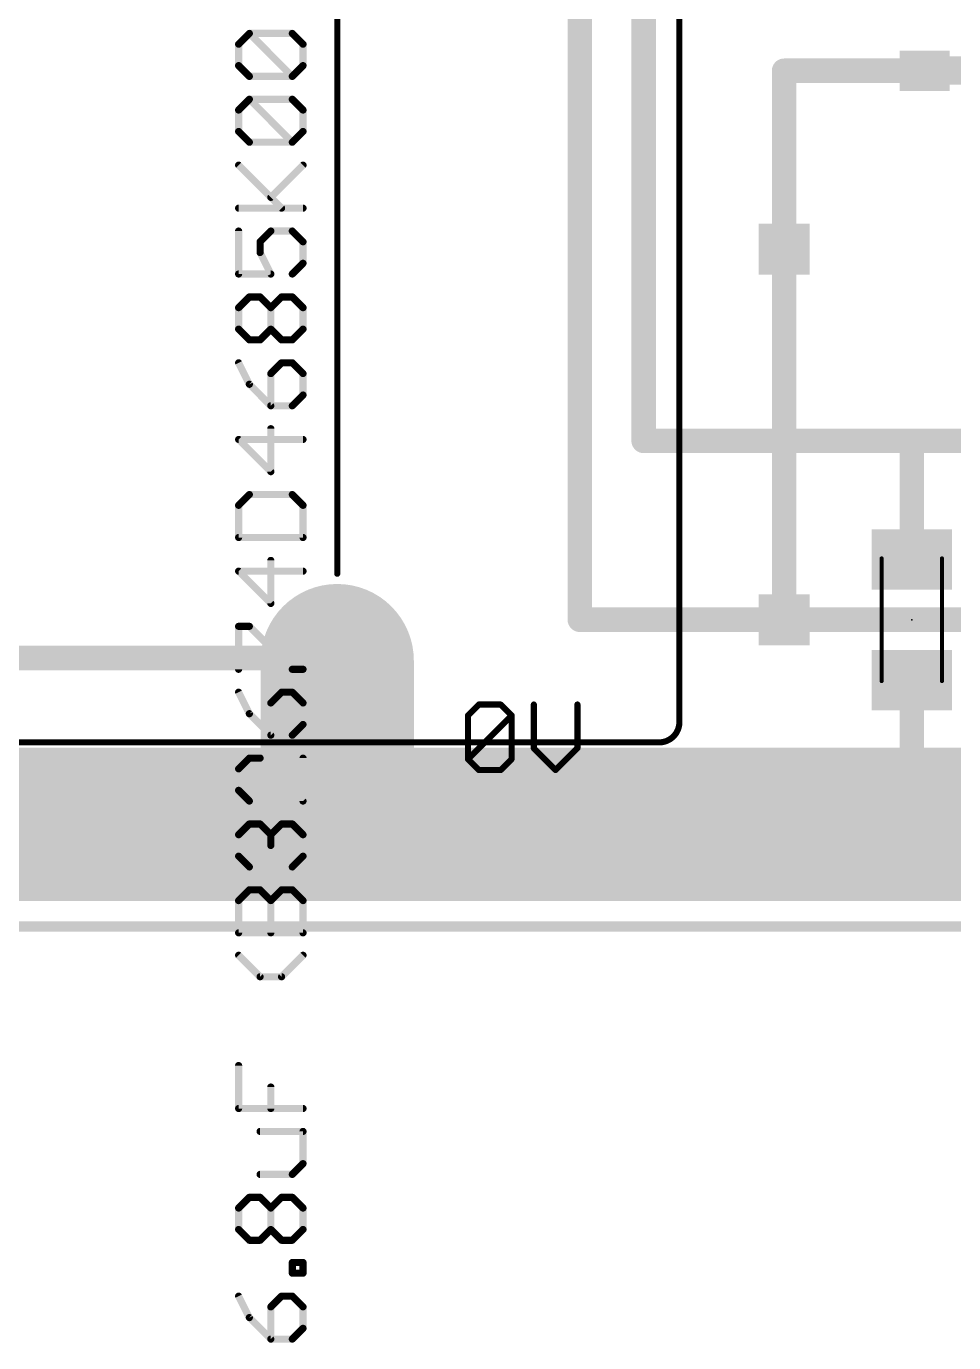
# Model space of a CAD drawing. Extents: x 0 to 165, y -10 to 137.
# Drawn here: x 64.66 to 87.72, y -10.34 to 22.37 of the extents above; entities that cross this region are included whole.
import ezdxf

# ---------------------------------------------------------------- set-up
doc = ezdxf.new("R2010")
doc.units = 0
for name, color, linetype in [('1', 14, 'CONTINUOUS'), ('16', 174, 'CONTINUOUS'), ('17', 94, 'CONTINUOUS'), ('18', 94, 'CONTINUOUS'), ('20', 178, 'CONTINUOUS'), ('21', 251, 'CONTINUOUS'), ('23', 178, 'CONTINUOUS'), ('27', 251, 'CONTINUOUS'), ('51', 251, 'CONTINUOUS')]:
    doc.layers.add(name, color=color, linetype=linetype)

# ---------------------------------------------------------------- blocks, each defined once
blk = doc.blocks.new('OCTAGONP')
at = {"const_width": 0.5}
blk.add_lwpolyline([(-0.25, -0.1036), (-0.25, 0.1036), (-0.1036, 0.25), (0.1036, 0.25), (0.25, 0.1036), (0.25, -0.1036), (0.1036, -0.25), (-0.1036, -0.25), (-0.25, -0.1036), (-0.25, 0.1036)], dxfattribs=at)
blk = doc.blocks.new('RECT')
blk.add_solid([(-0.5, -0.5), (0.5, -0.5), (-0.5, 0.5), (0.5, 0.5)])
blk = doc.blocks.new('SQUAREV')
blk.add_solid([(-0.5, -0.5), (0.5, -0.5), (-0.5, 0.5), (0.5, 0.5)])

msp = doc.modelspace()

# ---------------------------------------------------------------- linework, layer by layer
at = {"layer": '1'}
for points, const_width in [([(80.01, 12.065), (80.01, 52.705)], 0.6096), ([(78.4225, 7.62), (78.4225, 48.26)], 0.6096), ([(83.5025, 21.2625), (86.9975, 21.2625)], 0.6096), ([(83.5025, 16.8275), (83.5025, 21.2625)], 0.6096), ([(80.01, 12.065), (86.6775, 12.065)], 0.6096), ([(86.6775, 12.065), (92.075, 12.065)], 0.6096), ([(86.6775, 12.065), (86.6775, 9.12)], 0.6096), ([(78.4225, 7.62), (83.5025, 7.62)], 0.6096), ([(83.5025, 7.62), (96.2025, 7.62)], 0.6096), ([(72.39, 6.6675), (62.865, 6.6675)], 0.6096), ([(72.39, 6.604), (72.39, 6.6675)], 0.6096), ([(86.6775, 2.54), (86.6775, 6.12)], 0.6096), ([(75.6412, 5.242), (75.9124, 5.5132)], 0.1524), ([(75.9124, 5.5132), (76.4547, 5.5132)], 0.1524), ([(76.4547, 5.5132), (76.7259, 5.242)], 0.1524), ([(77.2784, 5.5132), (77.2784, 4.4285)], 0.1524), ([(78.363, 4.4285), (78.363, 5.5132)], 0.1524), ([(75.6412, 4.1574), (75.6412, 5.242)], 0.1524), ([(75.6412, 4.1574), (76.7259, 5.242)], 0.1524), ([(76.7259, 5.242), (76.7259, 4.1574)], 0.1524), ([(77.2784, 4.4285), (77.8207, 3.8862)], 0.1524), ([(77.8207, 3.8862), (78.363, 4.4285)], 0.1524), ([(75.9124, 3.8862), (75.6412, 4.1574)], 0.1524), ([(76.4547, 3.8862), (75.9124, 3.8862)], 0.1524), ([(76.7259, 4.1574), (76.4547, 3.8862)], 0.1524), ([(29.845, 2.54), (86.6775, 2.54)], 1.27), ([(86.6775, 2.54), (92.075, 2.54)], 1.27)]:
    msp.add_lwpolyline(points, dxfattribs=dict(at, const_width=const_width))
for points, const_width in [([(83.5025, 21.4149, 1), (83.5025, 21.1101)], 0.3048), ([(83.6549, 21.2625, 1), (83.3501, 21.2625)], 0.3048), ([(86.9975, 21.1101, 1), (86.9975, 21.4149)], 0.3048), ([(83.3501, 16.8275, 1), (83.6549, 16.8275)], 0.3048), ([(80.01, 12.2174, 1), (80.01, 11.9126)], 0.3048), ([(79.8576, 12.065, 1), (80.1624, 12.065)], 0.3048), ([(86.6775, 12.2174, 1), (86.6775, 11.9126)], 0.3048), ([(86.8299, 12.065, 1), (86.5251, 12.065)], 0.3048), ([(86.6775, 11.9126, 1), (86.6775, 12.2174)], 0.3048), ([(86.5251, 9.12, 1), (86.8299, 9.12)], 0.3048), ([(78.4225, 7.7724, 1), (78.4225, 7.4676)], 0.3048), ([(83.5025, 7.7724, 1), (83.5025, 7.4676)], 0.3048), ([(83.5025, 7.4676, 1), (83.5025, 7.7724)], 0.3048), ([(78.2701, 7.62, 1), (78.5749, 7.62)], 0.3048), ([(72.5424, 6.6675, 1), (72.2376, 6.6675)], 0.3048), ([(72.39, 6.5151, 1), (72.39, 6.8199)], 0.3048), ([(72.2376, 6.604, 1), (72.5424, 6.604)], 0.3048), ([(86.8299, 6.12, 1), (86.5251, 6.12)], 0.3048), ([(75.9124, 5.5513, 1), (75.9124, 5.4751)], 0.0762), ([(75.9393, 5.4862, 1), (75.8854, 5.5401)], 0.0762), ([(76.4816, 5.5401, 1), (76.4278, 5.4862)], 0.0762), ([(76.4547, 5.4751, 1), (76.4547, 5.5513)], 0.0762), ([(77.3165, 5.5132, 1), (77.2403, 5.5132)], 0.0762), ([(78.4011, 5.5132, 1), (78.3249, 5.5132)], 0.0762), ([(75.6793, 5.242, 1), (75.6031, 5.242)], 0.0762), ([(75.6143, 5.269, 1), (75.6681, 5.2151)], 0.0762), ([(76.764, 5.242, 1), (76.6878, 5.242)], 0.0762), ([(76.7528, 5.2151, 1), (76.6989, 5.269)], 0.0762), ([(76.6989, 5.2151, 1), (76.7528, 5.269)], 0.0762), ([(77.3053, 4.4555, 1), (77.2514, 4.4016)], 0.0762), ([(77.2403, 4.4285, 1), (77.3165, 4.4285)], 0.0762), ([(78.3249, 4.4285, 1), (78.4011, 4.4285)], 0.0762), ([(78.39, 4.4016, 1), (78.3361, 4.4555)], 0.0762), ([(75.6681, 4.1843, 1), (75.6143, 4.1304)], 0.0762), ([(75.6143, 4.1843, 1), (75.6681, 4.1304)], 0.0762), ([(75.6031, 4.1574, 1), (75.6793, 4.1574)], 0.0762), ([(75.9124, 3.9243, 1), (75.9124, 3.8481)], 0.0762), ([(75.8854, 3.8593, 1), (75.9393, 3.9131)], 0.0762), ([(76.4278, 3.9131, 1), (76.4816, 3.8593)], 0.0762), ([(76.4547, 3.8481, 1), (76.4547, 3.9243)], 0.0762), ([(76.6878, 4.1574, 1), (76.764, 4.1574)], 0.0762), ([(76.7528, 4.1304, 1), (76.6989, 4.1843)], 0.0762), ([(77.7937, 3.9131, 1), (77.8476, 3.8593)], 0.0762), ([(77.7937, 3.8593, 1), (77.8476, 3.9131)], 0.0762), ([(86.6775, 2.8575, 1), (86.6775, 2.2225)], 0.635), ([(86.6775, 2.2225, 1), (86.6775, 2.8575)], 0.635), ([(86.5251, 2.54, 1), (86.8299, 2.54)], 0.3048)]:
    msp.add_lwpolyline(points, format="xyb", dxfattribs=dict(at, const_width=const_width))
at = {"layer": '16'}
for points, const_width in [([(83.5025, 7.62), (83.5025, 16.8275)], 0.6096), ([(72.39, 2.54), (72.39, 6.604)], 3.81), ([(29.845, 2.54), (72.39, 2.54)], 3.81), ([(72.39, 2.54), (93.98, 2.54)], 3.81)]:
    msp.add_lwpolyline(points, dxfattribs=dict(at, const_width=const_width))
for points, const_width in [([(83.6549, 16.8275, 1), (83.3501, 16.8275)], 0.3048), ([(73.3425, 6.604, 1), (71.4375, 6.604)], 1.905), ([(83.3501, 7.62, 1), (83.6549, 7.62)], 0.3048), ([(72.39, 3.4925, 1), (72.39, 1.5875)], 1.905), ([(72.39, 1.5875, 1), (72.39, 3.4925)], 1.905), ([(71.4375, 2.54, 1), (73.3425, 2.54)], 1.905)]:
    msp.add_lwpolyline(points, format="xyb", dxfattribs=dict(at, const_width=const_width))
at = {"layer": '20', "const_width": 0.254}
msp.add_lwpolyline([(0, 0), (149.205, 0)], dxfattribs=at)
at = {"layer": '21', "const_width": 0.1524}
for points in [[(80.899, 35.56), (80.899, 5.08)], [(72.39, 27.051), (72.39, 8.763)], [(80.391, 4.572), (64.389, 4.572)]]:
    msp.add_lwpolyline(points, dxfattribs=at)
at = {"layer": '21'}
for points, const_width in [([(72.3519, 8.763, 1), (72.4281, 8.763)], 0.0762), ([(80.391, 4.572, 0.4142), (80.899, 5.08)], 0.1524), ([(80.9371, 5.08, 1), (80.8609, 5.08)], 0.0762), ([(80.8609, 5.08, 1), (80.9371, 5.08)], 0.0762), ([(80.391, 4.6101, 1), (80.391, 4.5339)], 0.0762), ([(80.391, 4.5339, 1), (80.391, 4.6101)], 0.0762)]:
    msp.add_lwpolyline(points, format="xyb", dxfattribs=dict(at, const_width=const_width))
at = {"layer": '23'}
for p in [(72.39, 20.32), (86.6775, 7.62)]:
    msp.add_point(p, dxfattribs=at)
at = {"layer": '27', "const_width": 0.1778}
for points in [[(69.9375, 21.9239), (70.2045, 22.1908)], [(70.2045, 22.1908), (71.2722, 22.1908)], [(71.2722, 21.1231), (70.2045, 22.1908)], [(71.2722, 22.1908), (71.5391, 21.9239)], [(69.9375, 21.39), (69.9375, 21.9239)], [(71.5391, 21.9239), (71.5391, 21.39)], [(70.2045, 21.1231), (69.9375, 21.39)], [(71.5391, 21.39), (71.2722, 21.1231)], [(71.2722, 21.1231), (70.2045, 21.1231)], [(69.9375, 20.2867), (70.2045, 20.5536)], [(70.2045, 20.5536), (71.2722, 20.5536)], [(71.2722, 19.4859), (70.2045, 20.5536)], [(71.2722, 20.5536), (71.5391, 20.2867)], [(69.9375, 19.7529), (69.9375, 20.2867)], [(71.5391, 20.2867), (71.5391, 19.7529)], [(70.2045, 19.4859), (69.9375, 19.7529)], [(71.5391, 19.7529), (71.2722, 19.4859)], [(71.2722, 19.4859), (70.2045, 19.4859)], [(71.0052, 17.8488), (69.9375, 18.9165)], [(70.7383, 18.1157), (71.5391, 18.9165)], [(69.9375, 17.8488), (71.5391, 17.8488)], [(69.9375, 17.2793), (69.9375, 16.2116)], [(70.4714, 17.0124), (70.7383, 17.2793)], [(70.7383, 17.2793), (71.2722, 17.2793)], [(71.2722, 17.2793), (71.5391, 17.0124)], [(70.4714, 16.7455), (70.4714, 17.0124)], [(71.5391, 17.0124), (71.5391, 16.4785)], [(70.7383, 16.2116), (70.4714, 16.7455)], [(71.5391, 16.4785), (71.2722, 16.2116)], [(69.9375, 16.2116), (70.7383, 16.2116)], [(69.9375, 15.3752), (70.2045, 15.6422)], [(70.2045, 15.6422), (70.4714, 15.6422)], [(70.4714, 15.6422), (70.7383, 15.3752)], [(70.7383, 15.3752), (71.0052, 15.6422)], [(71.0052, 15.6422), (71.2722, 15.6422)], [(71.2722, 15.6422), (71.5391, 15.3752)], [(69.9375, 14.8414), (69.9375, 15.3752)], [(70.7383, 14.8414), (70.7383, 15.3752)], [(71.5391, 15.3752), (71.5391, 14.8414)], [(70.2045, 14.5745), (69.9375, 14.8414)], [(70.7383, 14.8414), (70.4714, 14.5745)], [(71.0052, 14.5745), (70.7383, 14.8414)], [(71.5391, 14.8414), (71.2722, 14.5745)], [(70.4714, 14.5745), (70.2045, 14.5745)], [(71.2722, 14.5745), (71.0052, 14.5745)], [(69.9375, 14.005), (70.2045, 13.4712)], [(71.0052, 14.005), (70.7383, 13.7381)], [(71.2722, 14.005), (71.0052, 14.005)], [(71.5391, 13.7381), (71.2722, 14.005)], [(70.7383, 13.7381), (70.7383, 12.9373)], [(71.5391, 13.2042), (71.5391, 13.7381)], [(70.2045, 13.4712), (70.7383, 12.9373)], [(71.2722, 12.9373), (71.5391, 13.2042)], [(70.7383, 12.9373), (71.2722, 12.9373)], [(70.7383, 11.3001), (70.7383, 12.3679)], [(71.5391, 12.1009), (69.9375, 12.1009)], [(69.9375, 12.1009), (70.7383, 11.3001)], [(70.2045, 10.7307), (69.9375, 10.4638)], [(71.2722, 10.7307), (70.2045, 10.7307)], [(71.5391, 10.4638), (71.2722, 10.7307)], [(69.9375, 10.4638), (69.9375, 9.663)], [(71.5391, 9.663), (71.5391, 10.4638)], [(69.9375, 9.663), (71.5391, 9.663)], [(70.7383, 8.0258), (70.7383, 9.0935)], [(71.5391, 8.8266), (69.9375, 8.8266)], [(69.9375, 8.8266), (70.7383, 8.0258)], [(69.9375, 6.3887), (69.9375, 7.4564)], [(69.9375, 7.4564), (70.2045, 7.4564)], [(70.2045, 7.4564), (71.2722, 6.3887)], [(71.2722, 6.3887), (71.5391, 6.3887)], [(69.9375, 5.8192), (70.2045, 5.2854)], [(71.0052, 5.8192), (70.7383, 5.5523)], [(71.2722, 5.8192), (71.0052, 5.8192)], [(71.5391, 5.5523), (71.2722, 5.8192)], [(70.7383, 5.5523), (70.7383, 4.7515)], [(71.5391, 5.0185), (71.5391, 5.5523)], [(70.2045, 5.2854), (70.7383, 4.7515)], [(71.2722, 4.7515), (71.5391, 5.0185)], [(70.7383, 4.7515), (71.2722, 4.7515)], [(70.2045, 4.1821), (69.9375, 3.9152)], [(70.4714, 4.1821), (70.2045, 4.1821)], [(71.5391, 3.1144), (70.4714, 4.1821)], [(71.5391, 4.1821), (71.5391, 3.1144)], [(69.9375, 3.9152), (69.9375, 3.3813)], [(69.9375, 3.3813), (70.2045, 3.1144)], [(69.9375, 2.278), (70.2045, 2.5449)], [(70.2045, 2.5449), (70.4714, 2.5449)], [(70.4714, 2.5449), (70.7383, 2.278)], [(70.7383, 2.278), (71.0052, 2.5449)], [(71.0052, 2.5449), (71.2722, 2.5449)], [(71.2722, 2.5449), (71.5391, 2.278)], [(69.9375, 1.7441), (69.9375, 2.278)], [(70.7383, 2.278), (70.7383, 2.0111)], [(71.5391, 2.278), (71.5391, 1.7441)], [(70.2045, 1.4772), (69.9375, 1.7441)], [(71.5391, 1.7441), (71.2722, 1.4772)], [(69.9375, 0.6408), (70.2045, 0.9078)], [(70.2045, 0.9078), (70.4714, 0.9078)], [(70.4714, 0.9078), (70.7383, 0.6408)], [(70.7383, 0.6408), (71.0052, 0.9078)], [(71.0052, 0.9078), (71.2722, 0.9078)], [(71.2722, 0.9078), (71.5391, 0.6408)], [(69.9375, -0.1599), (69.9375, 0.6408)], [(70.7383, -0.1599), (70.7383, 0.6408)], [(71.5391, 0.6408), (71.5391, -0.1599)], [(71.5391, -0.1599), (69.9375, -0.1599)], [(70.4714, -1.2514), (69.9375, -0.7175)], [(71.5391, -0.7175), (71.0052, -1.2514)], [(71.0052, -1.2514), (70.4714, -1.2514)], [(69.9375, -4.5257), (69.9375, -3.458)], [(70.7383, -4.5257), (70.7383, -3.9918)], [(71.5391, -4.5257), (69.9375, -4.5257)], [(71.5391, -5.0951), (70.4714, -5.0951)], [(71.5391, -5.8959), (71.5391, -5.0951)], [(71.2722, -6.1629), (71.5391, -5.8959)], [(70.4714, -6.1629), (71.2722, -6.1629)], [(69.9375, -6.9992), (70.2045, -6.7323)], [(70.2045, -6.7323), (70.4714, -6.7323)], [(70.4714, -6.7323), (70.7383, -6.9992)], [(70.7383, -6.9992), (71.0052, -6.7323)], [(71.0052, -6.7323), (71.2722, -6.7323)], [(71.2722, -6.7323), (71.5391, -6.9992)], [(69.9375, -7.5331), (69.9375, -6.9992)], [(70.7383, -7.5331), (70.7383, -6.9992)], [(71.5391, -6.9992), (71.5391, -7.5331)], [(70.2045, -7.8), (69.9375, -7.5331)], [(70.7383, -7.5331), (70.4714, -7.8)], [(71.0052, -7.8), (70.7383, -7.5331)], [(71.5391, -7.5331), (71.2722, -7.8)], [(70.4714, -7.8), (70.2045, -7.8)], [(71.2722, -7.8), (71.0052, -7.8)], [(71.2722, -8.6186), (71.2722, -8.3517)], [(71.2722, -8.3517), (71.5391, -8.3517)], [(71.5391, -8.3517), (71.5391, -8.6186)], [(71.5391, -8.6186), (71.2722, -8.6186)], [(69.9375, -9.188), (70.2045, -9.7219)], [(71.0052, -9.188), (70.7383, -9.455)], [(71.2722, -9.188), (71.0052, -9.188)], [(71.5391, -9.455), (71.2722, -9.188)], [(70.7383, -9.455), (70.7383, -10.2557)], [(71.5391, -9.9888), (71.5391, -9.455)], [(70.2045, -9.7219), (70.7383, -10.2557)], [(71.2722, -10.2557), (71.5391, -9.9888)], [(70.7383, -10.2557), (71.2722, -10.2557)]]:
    msp.add_lwpolyline(points, dxfattribs=at)
at = {"layer": '27', "const_width": 0.0889}
for points in [[(70.2045, 22.2352, 1), (70.2045, 22.1463)], [(70.2359, 22.2222, 1), (70.173, 22.1594)], [(70.2359, 22.1594, 1), (70.173, 22.2222)], [(71.3036, 22.2222, 1), (71.2407, 22.1594)], [(71.2722, 22.1463, 1), (71.2722, 22.2352)], [(69.9061, 21.9553, 1), (69.969, 21.8924)], [(69.982, 21.9239, 1), (69.8931, 21.9239)], [(71.5836, 21.9239, 1), (71.4947, 21.9239)], [(71.5077, 21.8924, 1), (71.5705, 21.9553)], [(69.969, 21.4214, 1), (69.9061, 21.3586)], [(69.8931, 21.39, 1), (69.982, 21.39)], [(71.4947, 21.39, 1), (71.5836, 21.39)], [(71.5705, 21.3586, 1), (71.5077, 21.4214)], [(70.2045, 21.1675, 1), (70.2045, 21.0786)], [(70.173, 21.0917, 1), (70.2359, 21.1545)], [(71.2407, 21.1545, 1), (71.3036, 21.0917)], [(71.2407, 21.0917, 1), (71.3036, 21.1545)], [(71.2722, 21.0786, 1), (71.2722, 21.1675)], [(70.2359, 20.5851, 1), (70.173, 20.5222)], [(70.2045, 20.5981, 1), (70.2045, 20.5092)], [(70.2359, 20.5222, 1), (70.173, 20.5851)], [(71.3036, 20.5851, 1), (71.2407, 20.5222)], [(71.2722, 20.5092, 1), (71.2722, 20.5981)], [(69.982, 20.2867, 1), (69.8931, 20.2867)], [(69.9061, 20.3181, 1), (69.969, 20.2553)], [(71.5836, 20.2867, 1), (71.4947, 20.2867)], [(71.5077, 20.2553, 1), (71.5705, 20.3181)], [(69.969, 19.7843, 1), (69.9061, 19.7214)], [(69.8931, 19.7529, 1), (69.982, 19.7529)], [(71.4947, 19.7529, 1), (71.5836, 19.7529)], [(71.5705, 19.7214, 1), (71.5077, 19.7843)], [(70.2045, 19.5304, 1), (70.2045, 19.4415)], [(70.173, 19.4545, 1), (70.2359, 19.5174)], [(71.2407, 19.5174, 1), (71.3036, 19.4545)], [(71.2407, 19.4545, 1), (71.3036, 19.5174)], [(71.2722, 19.4415, 1), (71.2722, 19.5304)], [(69.969, 18.9479, 1), (69.9061, 18.8851)], [(71.5705, 18.8851, 1), (71.5077, 18.9479)], [(70.7069, 18.1471, 1), (70.7697, 18.0843)], [(69.9375, 17.8932, 1), (69.9375, 17.8043)], [(70.9738, 17.8173, 1), (71.0367, 17.8802)], [(71.5391, 17.8043, 1), (71.5391, 17.8932)], [(69.982, 17.2793, 1), (69.8931, 17.2793)], [(70.7383, 17.3238, 1), (70.7383, 17.2349)], [(70.7697, 17.2479, 1), (70.7069, 17.3108)], [(71.3036, 17.3108, 1), (71.2407, 17.2479)], [(71.2722, 17.2349, 1), (71.2722, 17.3238)], [(70.5158, 17.0124, 1), (70.4269, 17.0124)], [(70.44, 17.0438, 1), (70.5028, 16.981)], [(71.5836, 17.0124, 1), (71.4947, 17.0124)], [(71.5077, 16.981, 1), (71.5705, 17.0438)], [(70.5111, 16.7654, 1), (70.4316, 16.7256)], [(70.4269, 16.7455, 1), (70.5158, 16.7455)], [(71.4947, 16.4785, 1), (71.5836, 16.4785)], [(71.5705, 16.4471, 1), (71.5077, 16.51)], [(69.9375, 16.2561, 1), (69.9375, 16.1672)], [(69.8931, 16.2116, 1), (69.982, 16.2116)], [(70.6986, 16.1917, 1), (70.7781, 16.2315)], [(70.7383, 16.1672, 1), (70.7383, 16.2561)], [(71.2407, 16.243, 1), (71.3036, 16.1802)], [(70.2045, 15.6866, 1), (70.2045, 15.5977)], [(70.2359, 15.6107, 1), (70.173, 15.6736)], [(70.5028, 15.6736, 1), (70.44, 15.6107)], [(70.4714, 15.5977, 1), (70.4714, 15.6866)], [(71.0052, 15.6866, 1), (71.0052, 15.5977)], [(71.0367, 15.6107, 1), (70.9738, 15.6736)], [(71.3036, 15.6736, 1), (71.2407, 15.6107)], [(71.2722, 15.5977, 1), (71.2722, 15.6866)], [(69.9061, 15.4067, 1), (69.969, 15.3438)], [(69.982, 15.3752, 1), (69.8931, 15.3752)], [(70.7069, 15.4067, 1), (70.7697, 15.3438)], [(70.7828, 15.3752, 1), (70.6939, 15.3752)], [(70.7069, 15.3438, 1), (70.7697, 15.4067)], [(71.5836, 15.3752, 1), (71.4947, 15.3752)], [(71.5077, 15.3438, 1), (71.5705, 15.4067)], [(69.969, 14.8728, 1), (69.9061, 14.81)], [(69.8931, 14.8414, 1), (69.982, 14.8414)], [(70.7697, 14.8728, 1), (70.7069, 14.81)], [(70.6939, 14.8414, 1), (70.7828, 14.8414)], [(70.7697, 14.81, 1), (70.7069, 14.8728)], [(71.4947, 14.8414, 1), (71.5836, 14.8414)], [(71.5705, 14.81, 1), (71.5077, 14.8728)], [(70.2045, 14.6189, 1), (70.2045, 14.53)], [(70.173, 14.543, 1), (70.2359, 14.6059)], [(70.44, 14.6059, 1), (70.5028, 14.543)], [(70.4714, 14.53, 1), (70.4714, 14.6189)], [(71.0052, 14.6189, 1), (71.0052, 14.53)], [(70.9738, 14.543, 1), (71.0367, 14.6059)], [(71.2407, 14.6059, 1), (71.3036, 14.543)], [(71.2722, 14.53, 1), (71.2722, 14.6189)], [(69.9773, 14.0249, 1), (69.8978, 13.9851)], [(71.0052, 14.0495, 1), (71.0052, 13.9606)], [(71.0367, 13.9736, 1), (70.9738, 14.0364)], [(71.3036, 14.0364, 1), (71.2407, 13.9736)], [(71.2722, 13.9606, 1), (71.2722, 14.0495)], [(70.7069, 13.7695, 1), (70.7697, 13.7067)], [(70.7828, 13.7381, 1), (70.6939, 13.7381)], [(71.5836, 13.7381, 1), (71.4947, 13.7381)], [(71.5077, 13.7067, 1), (71.5705, 13.7695)], [(70.2359, 13.5026, 1), (70.173, 13.4397)], [(70.1647, 13.4513, 1), (70.2442, 13.491)], [(71.4947, 13.2042, 1), (71.5836, 13.2042)], [(71.5705, 13.1728, 1), (71.5077, 13.2357)], [(70.7383, 12.9818, 1), (70.7383, 12.8929)], [(70.6939, 12.9373, 1), (70.7828, 12.9373)], [(70.7069, 12.9059, 1), (70.7697, 12.9687)], [(71.2407, 12.9687, 1), (71.3036, 12.9059)], [(71.2722, 12.8929, 1), (71.2722, 12.9818)], [(70.7828, 12.3679, 1), (70.6939, 12.3679)], [(69.9375, 12.1454, 1), (69.9375, 12.0565)], [(69.969, 12.1324, 1), (69.9061, 12.0695)], [(71.5391, 12.0565, 1), (71.5391, 12.1454)], [(70.6939, 11.3001, 1), (70.7828, 11.3001)], [(70.7069, 11.2687, 1), (70.7697, 11.3316)], [(70.2045, 10.7752, 1), (70.2045, 10.6863)], [(70.2359, 10.6993, 1), (70.173, 10.7621)], [(71.3036, 10.7621, 1), (71.2407, 10.6993)], [(71.2722, 10.6863, 1), (71.2722, 10.7752)], [(69.9061, 10.4952, 1), (69.969, 10.4323)], [(69.982, 10.4638, 1), (69.8931, 10.4638)], [(71.5836, 10.4638, 1), (71.4947, 10.4638)], [(71.5077, 10.4323, 1), (71.5705, 10.4952)], [(69.9375, 9.7074, 1), (69.9375, 9.6185)], [(69.8931, 9.663, 1), (69.982, 9.663)], [(71.4947, 9.663, 1), (71.5836, 9.663)], [(71.5391, 9.6185, 1), (71.5391, 9.7074)], [(70.7828, 9.0935, 1), (70.6939, 9.0935)], [(69.9375, 8.8711, 1), (69.9375, 8.7822)], [(69.969, 8.858, 1), (69.9061, 8.7952)], [(71.5391, 8.7822, 1), (71.5391, 8.8711)], [(70.6939, 8.0258, 1), (70.7828, 8.0258)], [(70.7069, 7.9944, 1), (70.7697, 8.0573)], [(69.9375, 7.5008, 1), (69.9375, 7.4119)], [(69.982, 7.4564, 1), (69.8931, 7.4564)], [(70.2359, 7.4878, 1), (70.173, 7.425)], [(70.2045, 7.4119, 1), (70.2045, 7.5008)], [(69.8931, 6.3887, 1), (69.982, 6.3887)], [(71.2722, 6.4331, 1), (71.2722, 6.3442)], [(71.2407, 6.3572, 1), (71.3036, 6.4201)], [(71.5391, 6.3442, 1), (71.5391, 6.4331)], [(69.9773, 5.8391, 1), (69.8978, 5.7994)], [(71.0052, 5.8637, 1), (71.0052, 5.7748)], [(71.0367, 5.7878, 1), (70.9738, 5.8507)], [(71.3036, 5.8507, 1), (71.2407, 5.7878)], [(71.2722, 5.7748, 1), (71.2722, 5.8637)], [(70.7069, 5.5837, 1), (70.7697, 5.5209)], [(70.7828, 5.5523, 1), (70.6939, 5.5523)], [(71.5836, 5.5523, 1), (71.4947, 5.5523)], [(71.5077, 5.5209, 1), (71.5705, 5.5837)], [(70.2359, 5.3168, 1), (70.173, 5.2539)], [(70.1647, 5.2655, 1), (70.2442, 5.3053)], [(71.4947, 5.0185, 1), (71.5836, 5.0185)], [(71.5705, 4.987, 1), (71.5077, 5.0499)], [(70.7383, 4.796, 1), (70.7383, 4.7071)], [(70.6939, 4.7515, 1), (70.7828, 4.7515)], [(70.7069, 4.7201, 1), (70.7697, 4.783)], [(71.2407, 4.783, 1), (71.3036, 4.7201)], [(71.2722, 4.7071, 1), (71.2722, 4.796)], [(70.2045, 4.2265, 1), (70.2045, 4.1376)], [(70.2359, 4.1506, 1), (70.173, 4.2135)], [(70.5028, 4.2135, 1), (70.44, 4.1506)], [(70.4714, 4.1376, 1), (70.4714, 4.2265)], [(71.5836, 4.1821, 1), (71.4947, 4.1821)], [(69.9061, 3.9466, 1), (69.969, 3.8837)], [(69.982, 3.9152, 1), (69.8931, 3.9152)], [(69.969, 3.4127, 1), (69.9061, 3.3499)], [(69.8931, 3.3813, 1), (69.982, 3.3813)], [(70.173, 3.0829, 1), (70.2359, 3.1458)], [(71.4947, 3.1144, 1), (71.5836, 3.1144)], [(71.5077, 3.0829, 1), (71.5705, 3.1458)], [(70.2045, 2.5894, 1), (70.2045, 2.5005)], [(70.2359, 2.5135, 1), (70.173, 2.5764)], [(70.5028, 2.5764, 1), (70.44, 2.5135)], [(70.4714, 2.5005, 1), (70.4714, 2.5894)], [(71.0052, 2.5894, 1), (71.0052, 2.5005)], [(71.0367, 2.5135, 1), (70.9738, 2.5764)], [(71.3036, 2.5764, 1), (71.2407, 2.5135)], [(71.2722, 2.5005, 1), (71.2722, 2.5894)], [(69.982, 2.278, 1), (69.8931, 2.278)], [(69.9061, 2.3094, 1), (69.969, 2.2466)], [(70.7069, 2.3094, 1), (70.7697, 2.2466)], [(70.7828, 2.278, 1), (70.6939, 2.278)], [(70.7069, 2.2466, 1), (70.7697, 2.3094)], [(71.5836, 2.278, 1), (71.4947, 2.278)], [(71.5077, 2.2466, 1), (71.5705, 2.3094)], [(70.6939, 2.0111, 1), (70.7828, 2.0111)], [(69.969, 1.7756, 1), (69.9061, 1.7127)], [(69.8931, 1.7441, 1), (69.982, 1.7441)], [(71.4947, 1.7441, 1), (71.5836, 1.7441)], [(71.5705, 1.7127, 1), (71.5077, 1.7756)], [(70.173, 1.4458, 1), (70.2359, 1.5086)], [(71.2407, 1.5086, 1), (71.3036, 1.4458)], [(70.2045, 0.9522, 1), (70.2045, 0.8633)], [(70.2359, 0.8763, 1), (70.173, 0.9392)], [(70.5028, 0.9392, 1), (70.44, 0.8763)], [(70.4714, 0.8633, 1), (70.4714, 0.9522)], [(71.0052, 0.9522, 1), (71.0052, 0.8633)], [(71.0367, 0.8763, 1), (70.9738, 0.9392)], [(71.3036, 0.9392, 1), (71.2407, 0.8763)], [(71.2722, 0.8633, 1), (71.2722, 0.9522)], [(69.9061, 0.6723, 1), (69.969, 0.6094)], [(69.982, 0.6408, 1), (69.8931, 0.6408)], [(70.7069, 0.6723, 1), (70.7697, 0.6094)], [(70.7828, 0.6408, 1), (70.6939, 0.6408)], [(70.7069, 0.6094, 1), (70.7697, 0.6723)], [(71.5836, 0.6408, 1), (71.4947, 0.6408)], [(71.5077, 0.6094, 1), (71.5705, 0.6723)], [(69.9375, -0.1155, 1), (69.9375, -0.2044)], [(69.8931, -0.1599, 1), (69.982, -0.1599)], [(70.6939, -0.1599, 1), (70.7828, -0.1599)], [(71.4947, -0.1599, 1), (71.5836, -0.1599)], [(71.5391, -0.2044, 1), (71.5391, -0.1155)], [(69.969, -0.6861, 1), (69.9061, -0.749)], [(71.5705, -0.749, 1), (71.5077, -0.6861)], [(70.4714, -1.2069, 1), (70.4714, -1.2958)], [(70.44, -1.2828, 1), (70.5028, -1.22)], [(70.9738, -1.22, 1), (71.0367, -1.2828)], [(71.0052, -1.2958, 1), (71.0052, -1.2069)], [(69.982, -3.458, 1), (69.8931, -3.458)], [(70.7828, -3.9918, 1), (70.6939, -3.9918)], [(69.9375, -4.4812, 1), (69.9375, -4.5701)], [(69.8931, -4.5257, 1), (69.982, -4.5257)], [(70.6939, -4.5257, 1), (70.7828, -4.5257)], [(71.5391, -4.5701, 1), (71.5391, -4.4812)], [(70.4714, -5.0507, 1), (70.4714, -5.1396)], [(71.5836, -5.0951, 1), (71.4947, -5.0951)], [(71.5391, -5.1396, 1), (71.5391, -5.0507)], [(71.4947, -5.8959, 1), (71.5836, -5.8959)], [(71.5705, -5.9274, 1), (71.5077, -5.8645)], [(70.4714, -6.1184, 1), (70.4714, -6.2073)], [(71.2407, -6.1314, 1), (71.3036, -6.1943)], [(71.2722, -6.2073, 1), (71.2722, -6.1184)], [(70.2045, -6.6878, 1), (70.2045, -6.7767)], [(70.2359, -6.7637, 1), (70.173, -6.7009)], [(70.5028, -6.7009, 1), (70.44, -6.7637)], [(70.4714, -6.7767, 1), (70.4714, -6.6878)], [(71.0052, -6.6878, 1), (71.0052, -6.7767)], [(71.0367, -6.7637, 1), (70.9738, -6.7009)], [(71.3036, -6.7009, 1), (71.2407, -6.7637)], [(71.2722, -6.7767, 1), (71.2722, -6.6878)], [(69.9061, -6.9678, 1), (69.969, -7.0307)], [(69.982, -6.9992, 1), (69.8931, -6.9992)], [(70.7069, -6.9678, 1), (70.7697, -7.0307)], [(70.7828, -6.9992, 1), (70.6939, -6.9992)], [(70.7069, -7.0307, 1), (70.7697, -6.9678)], [(71.5836, -6.9992, 1), (71.4947, -6.9992)], [(71.5077, -7.0307, 1), (71.5705, -6.9678)], [(69.969, -7.5017, 1), (69.9061, -7.5645)], [(69.8931, -7.5331, 1), (69.982, -7.5331)], [(70.7697, -7.5017, 1), (70.7069, -7.5645)], [(70.6939, -7.5331, 1), (70.7828, -7.5331)], [(70.7697, -7.5645, 1), (70.7069, -7.5017)], [(71.4947, -7.5331, 1), (71.5836, -7.5331)], [(71.5705, -7.5645, 1), (71.5077, -7.5017)], [(70.2045, -7.7556, 1), (70.2045, -7.8445)], [(70.173, -7.8314, 1), (70.2359, -7.7686)], [(70.44, -7.7686, 1), (70.5028, -7.8314)], [(70.4714, -7.8445, 1), (70.4714, -7.7556)], [(71.0052, -7.7556, 1), (71.0052, -7.8445)], [(70.9738, -7.8314, 1), (71.0367, -7.7686)], [(71.2407, -7.7686, 1), (71.3036, -7.8314)], [(71.2722, -7.8445, 1), (71.2722, -7.7556)], [(71.2722, -8.3072, 1), (71.2722, -8.3961)], [(71.3166, -8.3517, 1), (71.2277, -8.3517)], [(71.5836, -8.3517, 1), (71.4947, -8.3517)], [(71.5391, -8.3961, 1), (71.5391, -8.3072)], [(71.2722, -8.5741, 1), (71.2722, -8.663)], [(71.2277, -8.6186, 1), (71.3166, -8.6186)], [(71.4947, -8.6186, 1), (71.5836, -8.6186)], [(71.5391, -8.663, 1), (71.5391, -8.5741)], [(69.9773, -9.1682, 1), (69.8978, -9.2079)], [(71.0052, -9.1436, 1), (71.0052, -9.2325)], [(71.0367, -9.2195, 1), (70.9738, -9.1566)], [(71.3036, -9.1566, 1), (71.2407, -9.2195)], [(71.2722, -9.2325, 1), (71.2722, -9.1436)], [(70.7069, -9.4235, 1), (70.7697, -9.4864)], [(70.7828, -9.455, 1), (70.6939, -9.455)], [(71.5836, -9.455, 1), (71.4947, -9.455)], [(71.5077, -9.4864, 1), (71.5705, -9.4235)], [(70.2359, -9.6905, 1), (70.173, -9.7533)], [(70.1647, -9.7418, 1), (70.2442, -9.702)], [(71.4947, -9.9888, 1), (71.5836, -9.9888)], [(71.5705, -10.0202, 1), (71.5077, -9.9574)], [(70.7383, -10.2113, 1), (70.7383, -10.3002)], [(70.6939, -10.2557, 1), (70.7828, -10.2557)], [(70.7069, -10.2872, 1), (70.7697, -10.2243)], [(71.2407, -10.2243, 1), (71.3036, -10.2872)], [(71.2722, -10.3002, 1), (71.2722, -10.2113)]]:
    msp.add_lwpolyline(points, format="xyb", dxfattribs=at)
at = {"layer": '51', "const_width": 0.1016}
for points in [[(85.9275, 6.095), (85.9275, 9.145)], [(87.4275, 9.145), (87.4275, 6.095)]]:
    msp.add_lwpolyline(points, dxfattribs=at)
at = {"layer": '51', "const_width": 0.0508}
for points in [[(85.9529, 9.145, 1), (85.9021, 9.145)], [(87.4529, 9.145, 1), (87.4021, 9.145)], [(85.9021, 6.095, 1), (85.9529, 6.095)], [(87.4021, 6.095, 1), (87.4529, 6.095)]]:
    msp.add_lwpolyline(points, format="xyb", dxfattribs=at)

# ---------------------------------------------------------------- block references
at = {"layer": '1', "yscale": 1.25, "rotation": 270}
msp.add_blockref('RECT', (86.9975, 21.2625), dxfattribs=at)
at = {"layer": '1', "xscale": 1.5, "yscale": 2, "rotation": 90}
for p in [(86.6775, 9.12), (86.6775, 6.12)]:
    msp.add_blockref('RECT', p, dxfattribs=at)
at = {"layer": '17', "xscale": 3.1496, "yscale": 3.1496, "rotation": 270}
msp.add_blockref('OCTAGONP', (72.39, 6.604), dxfattribs=at)
msp.add_blockref('OCTAGONP', (72.39, 6.604), dxfattribs=at)
at = {"layer": '18', "xscale": 1.27, "yscale": 1.27}
for p in [(83.5025, 16.8275), (83.5025, 16.8275), (83.5025, 7.62), (83.5025, 7.62)]:
    msp.add_blockref('SQUAREV', p, dxfattribs=at)
at = {"layer": '51'}
for p, xscale, yscale, rotation in [((87.2625, 21.2675), 0.7, 1.32, 270), ((86.6775, 8.97), 0.5, 1.6, 90), ((86.6775, 6.27), 0.5, 1.6, 90)]:
    msp.add_blockref('RECT', p, dxfattribs=dict(at, xscale=xscale, yscale=yscale, rotation=rotation))

doc.saveas('drawing.dxf')
